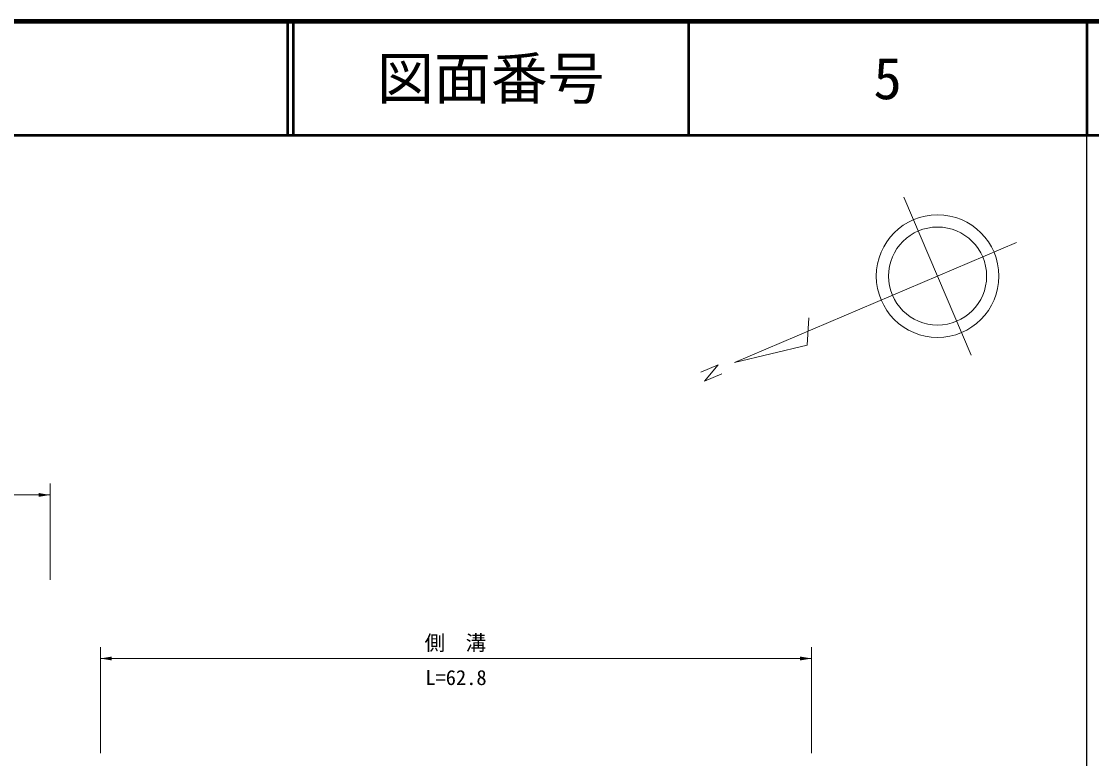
# Model space of a CAD drawing. Units: millimetres, scale not verified. Extents: x 40000 to 680000, y 20000 to 380000.
# Drawn here: x 485372 to 579420, y 315250 to 380000 of the extents above; entities that cross this region are included whole.
import ezdxf
from ezdxf.enums import TextEntityAlignment as Align

# ---------------------------------------------------------------- set-up
doc = ezdxf.new("R2010")
doc.units = ezdxf.units.MM
doc.header["$LTSCALE"] = 1000
for name, color, linetype, lineweight in [('M-BMK-SRVR', 3, 'Continuous', 13), ('M-STR-HTXT', 7, 'Continuous', 13), ('M-TTL', 2, 'Continuous', 140), ('M-TTL-BAND', 7, 'Continuous', 25), ('M-TTL-LINE', 7, 'Continuous', 50)]:
    doc.layers.add(name, color=color, linetype=linetype, lineweight=lineweight)
doc.layers.add('M-TTL-TXT', color=7, linetype='Continuous')
doc.styles.add('ＭＳ ゴシック', font='')
doc.styles.get('ＭＳ ゴシック').set_extended_font_data('MS Gothic')

# ---------------------------------------------------------------- blocks, each defined once
blk = doc.blocks.new('filled_arrow')
at = {"color": 0, "linetype": 'Continuous', "lineweight": -2}
blk.add_solid([(7.5, 1.25), (0, 0), (7.5, -1.25)], dxfattribs=at)

msp = doc.modelspace()

# ---------------------------------------------------------------- linework, layer by layer
at = {"layer": 'M-BMK-SRVR'}
for p, q in [((562929, 364568), (568842, 350692)), ((548045, 350027), (572823, 360587)), ((554414, 351570), (554561, 353975)), ((548045, 350027), (554414, 351570)), ((546606, 349841), (545074, 349178)), ((545411, 348393), (546606, 349841)), ((546940, 349045), (545411, 348393))]:
    msp.add_line(p, q, dxfattribs=at)
for radius in [5387, 4309]:
    msp.add_circle((565885, 357630), radius, dxfattribs=at)
at = {"layer": 'M-STR-HTXT'}
for p, q in [((487894, 330944), (487894, 339408)), ((455876, 338408), (487894, 338408)), ((492316, 315725), (492316, 325041)), ((554806, 315725), (554806, 325041)), ((492316, 324041), (554806, 324041))]:
    msp.add_line(p, q, dxfattribs=at)
at = {"layer": 'M-TTL'}
msp.add_line((680000, 380000), (40000, 380000), dxfattribs=at)
at = {"layer": 'M-TTL-BAND'}
msp.add_line((579000, 20000), (579000, 370000), dxfattribs=at)
at = {"layer": 'M-TTL-LINE'}
for p, q in [((508747, 380000), (508747, 370000)), ((509247, 380000), (509247, 370000)), ((543997, 380000), (543997, 370000)), ((579000, 380000), (579000, 370000)), ((40000, 370000), (680000, 370000))]:
    msp.add_line(p, q, dxfattribs=at)

# ---------------------------------------------------------------- block references
at = {"layer": 'M-STR-HTXT', "xscale": 133, "yscale": 133, "rotation": 180}
for p in [(487894, 338408), (554806, 324041)]:
    msp.add_blockref('filled_arrow', p, dxfattribs=at)
at = {"layer": 'M-STR-HTXT', "xscale": 133, "yscale": 133}
msp.add_blockref('filled_arrow', (492316, 324041), dxfattribs=at)

# ---------------------------------------------------------------- texts
at = {"layer": 'M-STR-HTXT', "style": 'ＭＳ ゴシック'}
msp.add_text('側\u3000溝', height=1320, dxfattribs=at).set_placement((520808, 325415), align=Align.MIDDLE_LEFT)
msp.add_text('L=62.8', height=1320, dxfattribs=at).set_placement((523561, 321313), align=Align.BOTTOM_CENTER)
at = {"layer": 'M-TTL-TXT', "style": 'ＭＳ ゴシック'}
for s, p in [('図面番号', (526622, 375000)), ('5', (561497, 375000))]:
    msp.add_text(s, height=3666, dxfattribs=at).set_placement(p, align=Align.MIDDLE_CENTER)

doc.saveas('drawing.dxf')
